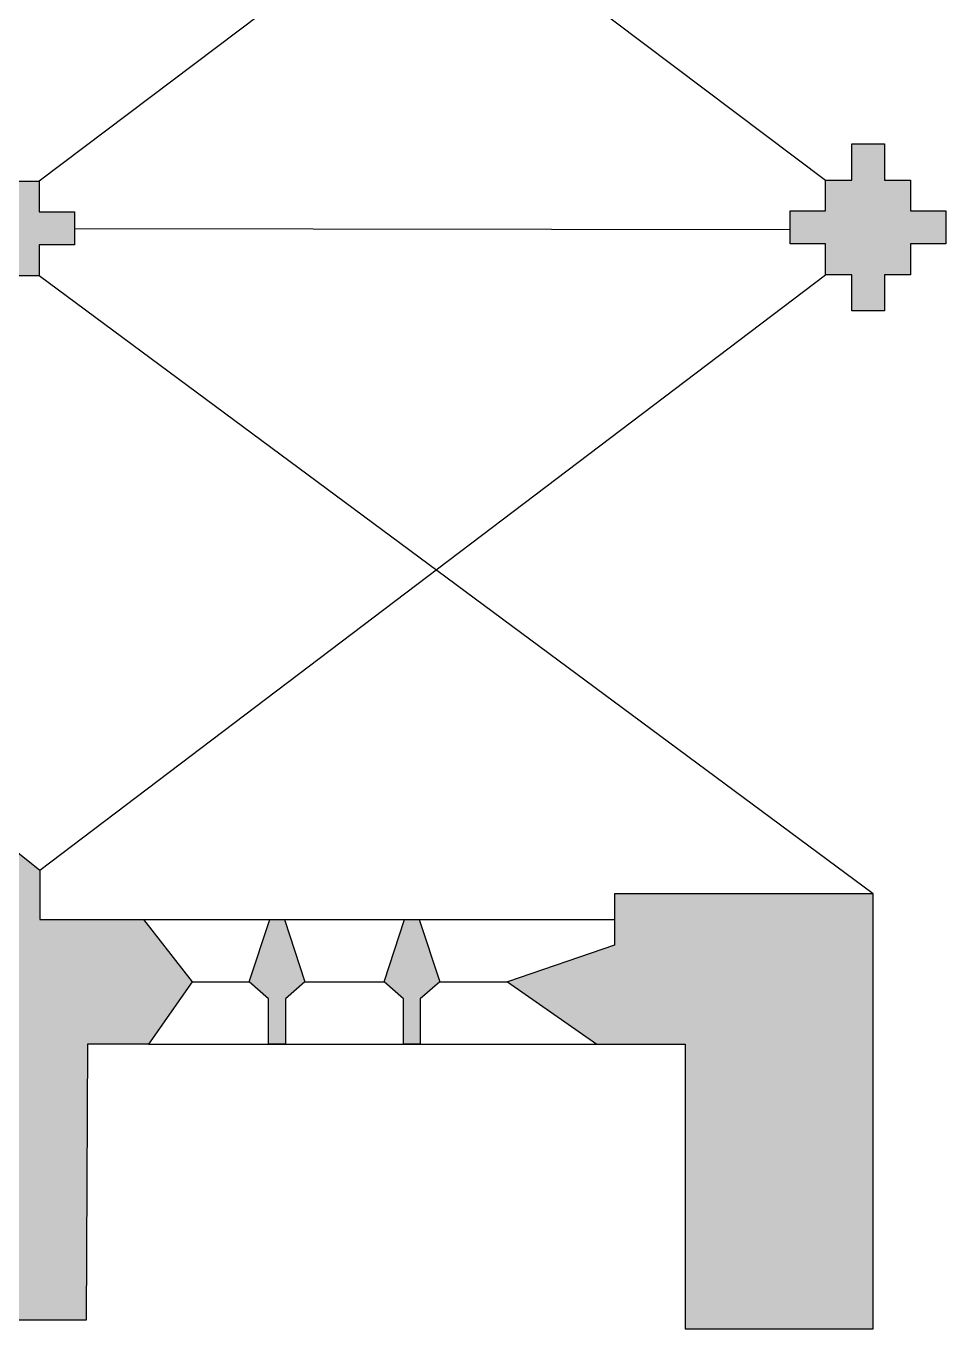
# Model space of a CAD drawing. Extents: x 309 to 370, y -277 to -28.
# Drawn here: x 356.26 to 365.72, y -187.12 to -173.73 of the extents above; entities that cross this region are included whole.
import ezdxf

# ---------------------------------------------------------------- set-up
doc = ezdxf.new("R2010")
doc.units = 0
for name, color, linetype in [('BASE_PLAN', 7, 'CONTINUOUS'), ('POCHE', 7, 'CONTINUOUS'), ('VAULT_LINES', 7, 'CONTINUOUS')]:
    doc.layers.add(name, color=color, linetype=linetype)

# ---------------------------------------------------------------- blocks, each defined once
blk = doc.blocks.new('*U1')
at = {"layer": 'POCHE', "linetype": 'CONTINUOUS'}
for points in [[(360.138, -183.728), (359.939, -183.553), (360.138, -182.949)], [(360.15, -184.196), (360.138, -182.949), (360.15, -182.913)], [(360.138, -183.728), (360.138, -182.949), (360.15, -184.196)], [(360.15, -184.196), (360.15, -182.913), (360.301, -184.196)], [(360.301, -184.196), (360.15, -182.913), (360.301, -182.913)], [(360.301, -184.196), (360.301, -182.913), (360.31, -184.196)], [(360.31, -183.73), (360.301, -182.913), (360.31, -182.94)], [(360.31, -184.196), (360.301, -182.913), (360.31, -183.73)], [(360.31, -183.73), (360.31, -182.94), (360.512, -183.553)], [(360.138, -184.196), (360.138, -183.728), (360.15, -184.196)]]:
    blk.add_solid(points, dxfattribs=at)
blk = doc.blocks.new('*U2')
at = {"layer": 'POCHE', "linetype": 'CONTINUOUS'}
for points in [[(358.752, -183.728), (358.553, -183.553), (358.752, -182.949)], [(358.764, -184.196), (358.752, -182.949), (358.764, -182.913)], [(358.752, -183.728), (358.752, -182.949), (358.764, -184.196)], [(358.764, -184.196), (358.764, -182.913), (358.915, -184.196)], [(358.915, -184.196), (358.764, -182.913), (358.915, -182.913)], [(358.915, -184.196), (358.915, -182.913), (358.924, -184.196)], [(358.924, -183.73), (358.915, -182.913), (358.924, -182.94)], [(358.924, -184.196), (358.915, -182.913), (358.924, -183.73)], [(358.924, -183.73), (358.924, -182.94), (359.126, -183.553)], [(358.752, -184.196), (358.752, -183.728), (358.764, -184.196)]]:
    blk.add_solid(points, dxfattribs=at)
blk = doc.blocks.new('*U21')
at = {"layer": 'POCHE', "linetype": 'CONTINUOUS'}
for points in [[(362.31, -183.177), (362.31, -182.648), (363.035, -184.196)], [(363.035, -184.196), (362.31, -182.648), (363.035, -182.648)], [(363.035, -184.196), (363.035, -182.648), (364.969, -187.124)], [(364.969, -187.124), (363.035, -182.648), (364.969, -182.648)], [(362.126, -184.196), (361.209, -183.553), (362.126, -183.24)], [(362.31, -184.196), (362.126, -183.24), (362.31, -183.177)], [(362.126, -184.196), (362.126, -183.24), (362.31, -184.196)], [(362.31, -184.196), (362.31, -183.177), (363.035, -184.196)], [(363.035, -187.124), (363.035, -184.196), (364.969, -187.124)]]:
    blk.add_solid(points, dxfattribs=at)
blk = doc.blocks.new('*U22')
at = {"layer": 'POCHE', "linetype": 'CONTINUOUS'}
for points in [[(355.955, -187.035), (355.511, -182.405), (355.955, -182.051)], [(355.955, -187.035), (355.955, -182.051), (356.399, -187.035)], [(356.399, -182.913), (355.955, -182.051), (356.399, -182.405)], [(356.399, -187.035), (355.955, -182.051), (356.399, -182.913)], [(355.511, -182.913), (355.511, -182.405), (355.955, -187.035)], [(354.394, -184.196), (353.944, -183.553), (354.394, -182.978)], [(354.444, -184.196), (354.394, -182.978), (354.444, -182.913)], [(354.394, -184.196), (354.394, -182.978), (354.444, -184.196)], [(354.444, -184.196), (354.444, -182.913), (355.022, -184.196)], [(355.022, -184.196), (354.444, -182.913), (355.022, -182.913)], [(355.022, -184.196), (355.022, -182.913), (355.036, -187.035)], [(355.036, -187.035), (355.022, -182.913), (355.036, -182.913)], [(355.036, -187.035), (355.036, -182.913), (355.511, -187.035)], [(355.511, -187.035), (355.036, -182.913), (355.511, -182.913)], [(355.511, -187.035), (355.511, -182.913), (355.955, -187.035)], [(356.399, -187.035), (356.399, -182.913), (356.875, -187.035)], [(356.875, -187.035), (356.399, -182.913), (356.875, -182.913)], [(356.875, -187.035), (356.875, -182.913), (356.888, -184.196)], [(356.888, -184.196), (356.875, -182.913), (356.888, -182.913)], [(356.888, -184.196), (356.888, -182.913), (357.466, -184.196)], [(357.466, -184.196), (356.888, -182.913), (357.466, -182.913)], [(357.466, -184.196), (357.466, -182.913), (357.516, -184.196)], [(357.516, -184.196), (357.466, -182.913), (357.516, -182.978)], [(357.516, -184.196), (357.516, -182.978), (357.967, -183.553)]]:
    blk.add_solid(points, dxfattribs=at)
blk = doc.blocks.new('*U23')
at = {"layer": 'POCHE', "linetype": 'CONTINUOUS'}
for points in [[(364.748, -175.31), (364.748, -174.939), (364.916, -176.653)], [(364.916, -176.653), (364.748, -174.939), (364.916, -174.939)], [(364.916, -176.653), (364.916, -174.939), (365.085, -176.653)], [(365.085, -176.653), (364.916, -174.939), (365.085, -174.939)], [(364.48, -175.627), (364.48, -175.31), (364.748, -176.283)], [(364.748, -176.283), (364.48, -175.31), (364.748, -175.31)], [(364.748, -176.283), (364.748, -175.31), (364.916, -176.653)], [(365.085, -176.283), (365.085, -175.31), (365.353, -176.283)], [(365.353, -175.627), (365.085, -175.31), (365.353, -175.31)], [(365.353, -176.283), (365.085, -175.31), (365.353, -175.965)], [(365.353, -175.965), (365.085, -175.31), (365.353, -175.627)], [(364.116, -175.965), (364.116, -175.627), (364.48, -175.965)], [(364.48, -175.965), (364.116, -175.627), (364.48, -175.627)], [(364.48, -175.965), (364.48, -175.627), (364.748, -176.283)], [(365.353, -175.965), (365.353, -175.627), (365.717, -175.965)], [(365.717, -175.965), (365.353, -175.627), (365.717, -175.627)], [(364.48, -176.283), (364.48, -175.965), (364.748, -176.283)], [(364.748, -176.653), (364.748, -176.283), (364.916, -176.653)]]:
    blk.add_solid(points, dxfattribs=at)
blk = doc.blocks.new('*U24')
at = {"layer": 'POCHE', "linetype": 'CONTINUOUS'}
for points in [[(355.787, -175.321), (355.787, -174.95), (355.955, -176.664)], [(355.955, -176.664), (355.787, -174.95), (355.955, -174.95)], [(355.955, -176.664), (355.955, -174.95), (356.123, -176.664)], [(356.123, -176.664), (355.955, -174.95), (356.123, -174.95)], [(355.519, -175.638), (355.519, -175.321), (355.787, -176.294)], [(355.787, -176.294), (355.519, -175.321), (355.787, -175.321)], [(355.787, -176.294), (355.787, -175.321), (355.955, -176.664)], [(356.123, -176.294), (356.123, -175.321), (356.392, -176.294)], [(356.392, -175.638), (356.123, -175.321), (356.392, -175.321)], [(356.392, -176.294), (356.123, -175.321), (356.392, -175.976)], [(356.392, -175.976), (356.123, -175.321), (356.392, -175.638)], [(355.154, -175.976), (355.154, -175.638), (355.519, -175.976)], [(355.519, -175.976), (355.154, -175.638), (355.519, -175.638)], [(355.519, -175.976), (355.519, -175.638), (355.787, -176.294)], [(356.392, -175.976), (356.392, -175.638), (356.756, -175.976)], [(356.756, -175.976), (356.392, -175.638), (356.756, -175.638)], [(355.519, -176.294), (355.519, -175.976), (355.787, -176.294)], [(355.787, -176.664), (355.787, -176.294), (355.955, -176.664)]]:
    blk.add_solid(points, dxfattribs=at)

msp = doc.modelspace()

# ---------------------------------------------------------------- linework, layer by layer
at = {"layer": 'BASE_PLAN'}
for p, q in [((364.748, -175.31), (364.748, -174.939)), ((364.748, -174.939), (365.085, -174.939)), ((365.085, -174.939), (365.085, -175.31)), ((356.123, -175.321), (356.392, -175.321)), ((356.392, -175.321), (356.392, -175.638)), ((364.48, -175.627), (364.48, -175.31)), ((364.48, -175.31), (364.748, -175.31)), ((365.085, -175.31), (365.353, -175.31)), ((365.353, -175.31), (365.353, -175.627)), ((356.392, -175.638), (356.756, -175.638)), ((356.756, -175.638), (356.756, -175.976)), ((364.116, -175.965), (364.116, -175.627)), ((364.116, -175.627), (364.48, -175.627)), ((365.353, -175.627), (365.717, -175.627)), ((365.717, -175.627), (365.717, -175.965)), ((356.392, -175.976), (356.392, -176.294)), ((356.756, -175.976), (356.392, -175.976)), ((364.48, -175.965), (364.116, -175.965)), ((364.48, -176.283), (364.48, -175.965)), ((365.353, -175.965), (365.353, -176.283)), ((365.717, -175.965), (365.353, -175.965)), ((356.392, -176.294), (356.123, -176.294)), ((364.748, -176.283), (364.48, -176.283)), ((364.748, -176.653), (364.748, -176.283)), ((365.353, -176.283), (365.085, -176.283)), ((365.085, -176.283), (365.085, -176.653)), ((365.085, -176.653), (364.748, -176.653)), ((355.955, -182.051), (356.399, -182.405)), ((356.399, -182.405), (356.399, -182.913)), ((364.969, -182.648), (362.31, -182.648)), ((362.31, -182.648), (362.31, -183.177)), ((364.969, -187.124), (364.969, -182.648)), ((356.399, -182.913), (357.466, -182.913)), ((357.466, -182.913), (362.31, -182.913)), ((357.466, -182.913), (357.967, -183.553)), ((358.553, -183.553), (358.764, -182.913)), ((358.764, -182.913), (358.915, -182.913)), ((358.915, -182.913), (359.126, -183.553)), ((359.939, -183.553), (360.15, -182.913)), ((360.15, -182.913), (360.301, -182.913)), ((360.301, -182.913), (360.512, -183.553)), ((362.31, -183.177), (361.209, -183.553)), ((357.967, -183.553), (357.516, -184.196)), ((357.967, -183.553), (358.552, -183.553)), ((358.752, -183.728), (358.553, -183.553)), ((359.126, -183.553), (358.924, -183.73)), ((359.124, -183.553), (359.938, -183.553)), ((360.138, -183.728), (359.939, -183.553)), ((360.512, -183.553), (360.31, -183.73)), ((360.51, -183.553), (361.209, -183.553)), ((361.209, -183.553), (362.126, -184.196)), ((358.752, -184.196), (358.752, -183.728)), ((358.924, -183.73), (358.924, -184.196)), ((360.138, -184.196), (360.138, -183.728)), ((360.31, -183.73), (360.31, -184.196)), ((356.888, -184.196), (356.875, -187.035)), ((357.516, -184.196), (356.888, -184.196)), ((357.516, -184.196), (362.126, -184.196)), ((358.924, -184.196), (358.752, -184.196)), ((360.31, -184.196), (360.138, -184.196)), ((362.126, -184.196), (363.035, -184.196)), ((363.035, -184.196), (363.035, -187.124)), ((356.875, -187.035), (355.036, -187.035)), ((363.035, -187.124), (364.969, -187.124))]:
    msp.add_line(p, q, dxfattribs=at)
at = {"layer": 'VAULT_LINES'}
for p, q in [((356.392, -169.22), (364.48, -175.31)), ((364.48, -169.22), (356.392, -175.321)), ((356.756, -175.807), (364.116, -175.818)), ((364.969, -182.648), (356.392, -176.294)), ((356.399, -182.405), (364.48, -176.283))]:
    msp.add_line(p, q, dxfattribs=at)

# ---------------------------------------------------------------- block references
at = {"layer": 'POCHE'}
for name in ['*U24', '*U23', '*U22', '*U21', '*U2', '*U1']:
    msp.add_blockref(name, (0, 0), dxfattribs=at)

doc.saveas('drawing.dxf')
